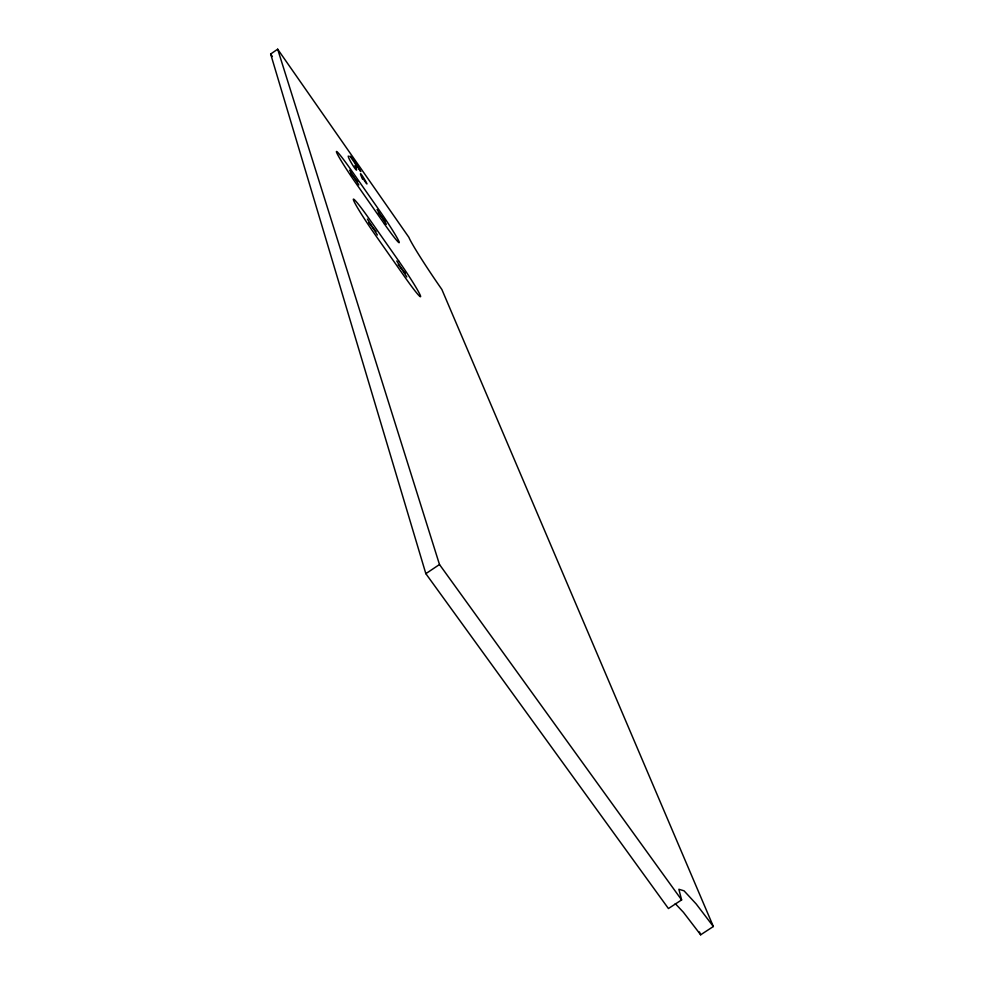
<?xml version="1.0" encoding="UTF-8"?>
<svg xmlns="http://www.w3.org/2000/svg" width="984" height="984" viewBox="0 0 984 984"><rect width="100%" height="100%" fill="white"/><g stroke="black" fill="none" stroke-linecap="round" stroke-linejoin="round"><path stroke-width="1.48" d="M713.351 926.51L696.18 903.952L684.052 890.827L678.862 889.265L681.617 899.917L668.431 908.539L425.838 573.66L270.649 54.022L277.673 49.2L408.889 237.341A49.889 2.632 55.9 0 0 441.865 289.468L713.351 926.51L700.657 934.8L683.425 912.303L675.258 903.607M425.838 573.66L439.491 564.521L277.673 49.2M398.188 264.708L405.334 273.208M368.68 222.618L376.048 231.424M378.299 212.765L385.076 220.994M350.698 173.295L357.672 181.794M439.491 564.521L681.617 899.917M355.015 163.332L349.997 156.124L354.08 160.38L360.796 171.61L355.396 163.873L356.786 167.538M361.743 176.603C376.638 199.432 353.896 160.035 362.518 179.125M270.649 54.022L272.396 56.531M377.057 209.518L386.355 224.29M349.578 170.207L358.84 184.918M396.761 260.981L406.798 276.996M367.389 219.075L377.376 235.028M699.476 931.971L700.657 934.8M354.941 165.57C361.276 179.174 347.586 158.178 348.287 156.025M384.461 224.044L356.7 184.352A31.463 1.783 55.8 0 1 336.589 152.397A31.463 1.783 55.8 0 1 351.755 170.896L379 209.875A31.291 1.771 55.8 0 1 399.086 241.806A31.291 1.771 55.8 0 1 384.461 224.044M398.668 260.92L369.566 219.37A33.714 2.054 55.8 0 0 353.539 200.207A33.714 2.054 55.8 0 0 375.248 234.856L404.953 277.205A33.53 2.042 55.9 0 0 420.365 295.532A33.53 2.042 55.9 0 0 398.668 260.92"/></g></svg>
